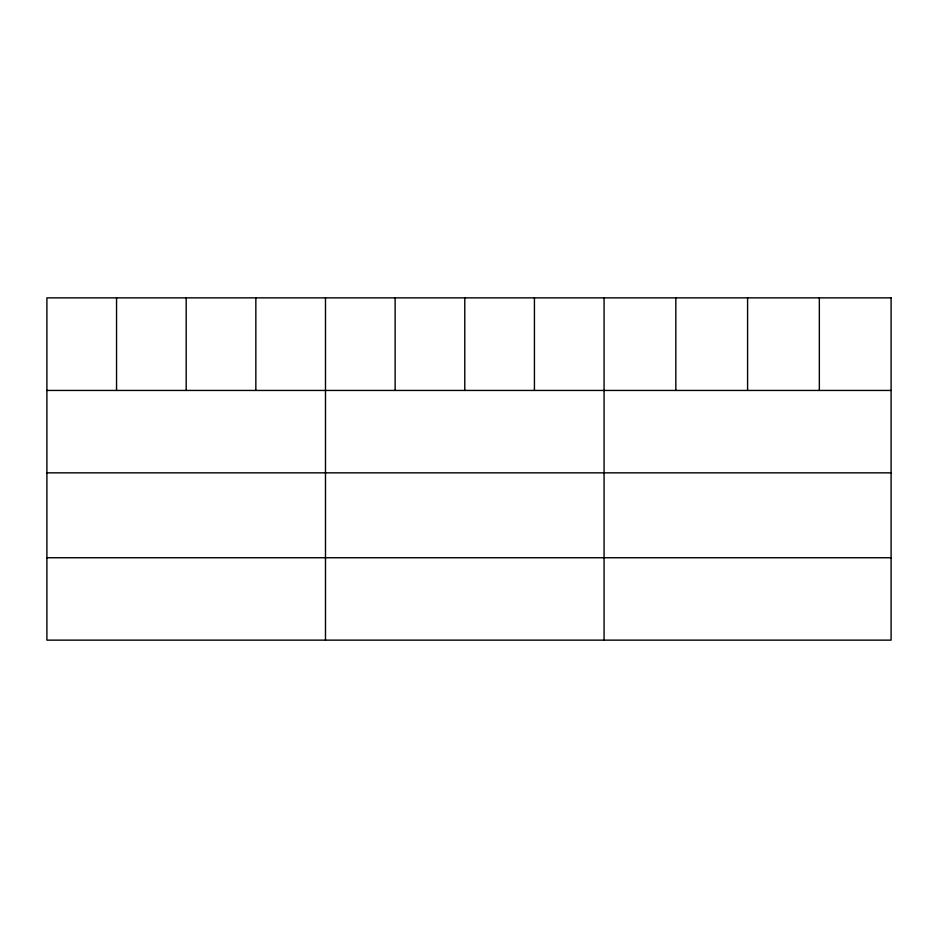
<?xml version="1.0" encoding="UTF-8"?>
<svg xmlns="http://www.w3.org/2000/svg" width="938" height="938" viewBox="0 0 938 938"><rect width="100%" height="100%" fill="white"/><g stroke="black" fill="none" stroke-linecap="round" stroke-linejoin="round"><path stroke-width="1.41" d="M46.9 390.443L891.1 390.443M46.9 472.846L891.1 472.846M46.9 557.735L891.1 557.735M819.343 297.862L819.343 390.443M747.586 297.862L747.586 390.443M675.829 297.862L675.829 390.443M604.072 297.862L604.072 640.138M534.426 297.862L534.426 390.443M464.779 297.862L464.779 390.443M395.133 297.862L395.133 390.443M325.486 297.862L325.486 640.138M255.84 297.862L255.84 390.443M186.193 297.862L186.193 390.443M116.547 297.862L116.547 390.443M891.1 297.862L46.9 297.862L46.9 640.138L891.1 640.138L891.1 297.862"/></g></svg>
